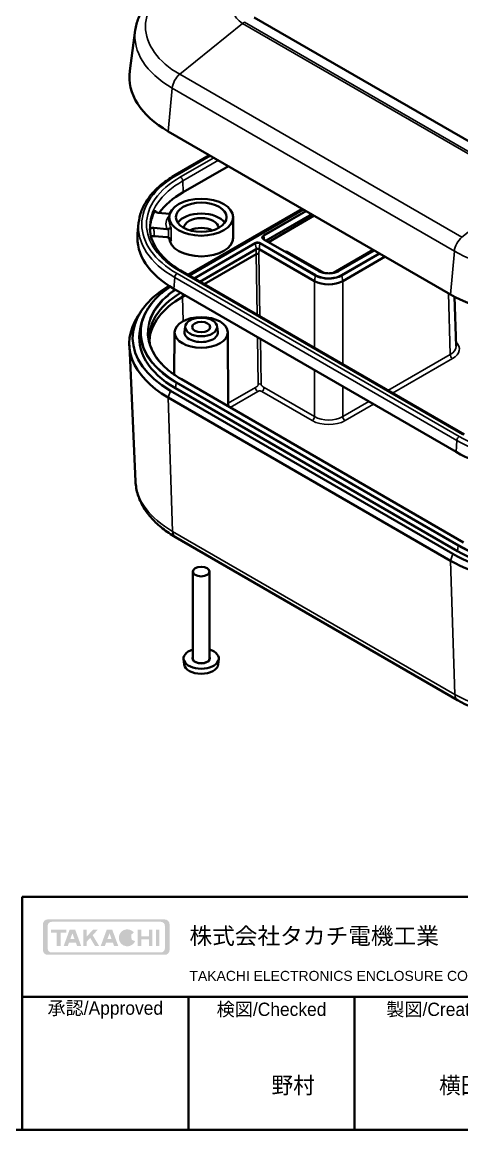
# Model space of a CAD drawing. Header units: millimetres. Extents: x -225 to 2542, y -269 to 293.
# Drawn here: x -14.6 to 51.5, y -269.3 to -102.9 of the extents above; entities that cross this region are included whole.
import ezdxf
from ezdxf.enums import TextEntityAlignment as Align

# ---------------------------------------------------------------- set-up
doc = ezdxf.new("R2018")
doc.units = ezdxf.units.MM
doc.linetypes.add('CHAIN', pattern=[0.3543, 0.2362, -0.0295, 0.0591, -0.0295])
doc.layers.get('Defpoints').update_dxf_attribs({"lineweight": 25})
for name, color, linetype, lineweight in [('Border (ISO)', 7, 'Continuous', 35), ('Dimension (ISO)', 7, 'Continuous', 18), ('Title (ISO)', 7, 'Continuous', 35), ('Visible (ISO)', 7, 'Continuous', 35), ('Visible Narrow (ISO)', 7, 'Continuous', 25)]:
    doc.layers.add(name, color=color, linetype=linetype, lineweight=lineweight)
doc.layers.add('Hatch (ISO)', color=1, linetype='Continuous', lineweight=18, true_color=0xff0000)
doc.styles.add('Note Text (TK)', font='MS PGothic.ttf')
doc.dimstyles.new('Default - Method 1b (TK)', dxfattribs={"dimtxt": 2.5, "dimasz": 2.5, "dimexe": 1, "dimexo": 1.5, "dimgap": 1, "dimtad": 1, "dimtoh": 1, "dimrnd": 1e-08, "dimdsep": 46, "dimtxsty": 'Note Text (TK)', "dimcen": 0.09, "dimdle": 5, "dimclrd": 100, "dimclre": 100, "dimclrt": 7, "dimadec": 1, "dimazin": 1, "dimtfac": 1, "dimtmove": 0, "dimatfit": 3, "dimfxl": 1, "dimtolj": 1, "dimlwd": -1, "dimlwe": -1, "dimarcsym": 0})

# ---------------------------------------------------------------- blocks, each defined once
blk = doc.blocks.new('図面枠 tk図枠')
at = {"layer": 'Border (ISO)'}
blk.add_line((14.5, 8), (405.5, 8), dxfattribs=at)
blk = doc.blocks.new('表題欄 tk表題欄')
at = {"layer": 'Hatch (ISO)'}
h = blk.add_hatch(color=256, dxfattribs=at)
edge = h.paths.add_edge_path(flags=0)
edge.add_arc((95.58, 236.3), 0.596, 270, 360)
edge.add_line((96.17, 236.3), (96.17, 239.71))
edge.add_arc((95.58, 239.71), 0.596, 0, 90)
edge.add_line((95.58, 240.31), (79.14, 240.31))
edge.add_arc((79.14, 239.71), 0.596, 90, 180)
edge.add_line((78.54, 239.71), (78.54, 236.3))
edge.add_arc((79.14, 236.3), 0.596, 180, 270)
edge.add_line((79.14, 235.7), (95.58, 235.7))
edge = h.paths.add_edge_path()
edge.add_line((77.84, 239.96), (77.84, 236.05))
edge.add_arc((78.54, 236.05), 0.702, 180, 270)
edge.add_line((78.54, 235.35), (96.17, 235.35))
edge.add_arc((96.17, 236.05), 0.702, 270, 360)
edge.add_line((96.87, 236.05), (96.87, 239.96))
edge.add_arc((96.17, 239.96), 0.702, 0, 90)
edge.add_line((96.17, 240.66), (78.54, 240.66))
edge.add_arc((78.54, 239.96), 0.702, 90, 180)
for points in [[(79.07, 239.15), (79.07, 238.66), (79.92, 238.66), (79.92, 236.66), (80.51, 236.66), (80.51, 238.66), (81.36, 238.66), (81.36, 239.15)], [(85.68, 236.66), (84.94, 237.89), (84.42, 237.32), (84.42, 236.66), (83.9, 236.66), (83.9, 239.15), (84.42, 239.15), (84.42, 238.1), (85.39, 239.15), (86.11, 239.15), (85.32, 238.3), (86.3, 236.66)], [(92.09, 239.15), (92.09, 236.66), (92.61, 236.66), (92.61, 237.66), (93.77, 237.66), (93.77, 236.66), (94.29, 236.66), (94.29, 239.15), (93.77, 239.15), (93.77, 238.15), (92.61, 238.15), (92.61, 239.15)], [(94.84, 239.15), (94.84, 236.66), (95.36, 236.66), (95.36, 239.15)]]:
    blk.add_hatch(color=256, dxfattribs=at).paths.add_polyline_path(points)
h = blk.add_hatch(color=256, dxfattribs=at)
h.paths.add_polyline_path([(82.59, 237.71), (81.95, 237.71), (82.27, 238.58)], flags=0)
h.paths.add_polyline_path([(82.78, 237.2), (81.76, 237.2), (81.57, 236.66), (80.95, 236.66), (81.86, 239.15), (82.68, 239.15), (83.59, 236.66), (82.98, 236.66)])
h = blk.add_hatch(color=256, dxfattribs=at)
h.paths.add_polyline_path([(87.53, 237.71), (88.16, 237.71), (87.85, 238.58)], flags=0)
h.paths.add_polyline_path([(87.14, 236.66), (87.34, 237.2), (88.35, 237.2), (88.55, 236.66), (89.17, 236.66), (88.25, 239.15), (87.44, 239.15), (86.52, 236.66)])
h = blk.add_hatch(color=256, dxfattribs=at)
edge = h.paths.add_edge_path()
edge.add_arc((90.52, 237.9), 1.27, 38.5505, 336.582)
edge.add_line((91.69, 237.4), (91.17, 237.62))
edge.add_ellipse((90.52, 237.9), major_axis=(0, -0.8), ratio=0.867347, start_angle=124.651, end_angle=429.4109, ccw=False)
edge.add_line((91.09, 238.36), (91.52, 238.7))
at = {"layer": 'Title (ISO)'}
for p, q in [((74.71, 244.05), (255.71, 244.05)), ((74.71, 209.05), (74.71, 244.05)), ((149.71, 244.05), (149.71, 209.05)), ((230.71, 244.05), (230.71, 209.05)), ((255.71, 244.05), (255.71, 209.05)), ((243.21, 239.55), (251.21, 240.55)), ((251.21, 234.55), (251.21, 240.55)), ((243.21, 239.55), (243.21, 235.55)), ((243.21, 235.55), (251.21, 234.55)), ((230.71, 231.05), (255.71, 231.05)), ((74.71, 229.05), (230.71, 229.05)), ((99.71, 229.05), (99.71, 209.05)), ((124.71, 229.05), (124.71, 209.05)), ((230.71, 220.05), (255.71, 220.05)), ((149.71, 216.05), (230.71, 216.05)), ((255.71, 209.05), (74.71, 209.05))]:
    blk.add_line(p, q, dxfattribs=at)
at = {"layer": 'Title (ISO)', "color": 4, "linetype": 'CHAIN', "lineweight": 18, "ltscale": 8.88956, "true_color": 0x00ffff}
blk.add_line((238.21, 241.55), (238.21, 233.55), dxfattribs=at)
at = {"layer": 'Title (ISO)', "color": 4, "linetype": 'CHAIN', "lineweight": 18, "ltscale": 20.001633, "true_color": 0x00ffff}
blk.add_line((252.21, 237.55), (234.21, 237.55), dxfattribs=at)
at = {"layer": 'Title (ISO)'}
for radius in [3, 2]:
    blk.add_circle((238.21, 237.55), radius, dxfattribs=at)
at = {"layer": 'Title (ISO)', "color": 1, "true_color": 0xff0000, "char_height": 2, "line_spacing_factor": 1.5, "style": 'Note Text (TK)'}
for s, insert, attachment_point in [('\\fＭＳ Ｐゴシック|b0|i0;\\H2.0000;品名/Title', (151.71, 242.05), 4), ('\\fＭＳ Ｐゴシック|b0|i0;\\H2.0000;尺度/Scale', (232.71, 229.05), 4), ('\\fＭＳ Ｐゴシック|b0|i0;\\H2.0000;承認/Approved', (87.21, 227.05), 5), ('\\fＭＳ Ｐゴシック|b0|i0;\\H2.0000;検図/Checked', (112.21, 227.05), 5), ('\\fＭＳ Ｐゴシック|b0|i0;\\H2.0000;製図/Created', (137.21, 227.05), 5), ('\\fＭＳ Ｐゴシック|b0|i0;\\H2.0000;型番/Product number', (151.71, 227.05), 4), ('\\fＭＳ Ｐゴシック|b0|i0;\\H2.0000;作成日/Date', (151.71, 212.55), 4)]:
    blk.add_mtext(s, dxfattribs=dict(at, insert=insert, attachment_point=attachment_point))
at = {"layer": 'Title (ISO)', "color": 7, "line_spacing_factor": 1.5, "style": 'Note Text (TK)'}
for s, insert, char_height, attachment_point in [('株式会社タカチ電機工業', (99.87, 238.05), 2.5, 4), ('\\fArial|b0|i0;\\H1.4986;TAKACHI ELECTRONICS ENCLOSURE CO., LTD.', (99.87, 232.05), 1.4986, 4), ('\\fＭＳ Ｐゴシック|b0|i0;\\H2.0000;/', (243.21, 214.55), 2, 5)]:
    blk.add_mtext(s, dxfattribs=dict(at, insert=insert, char_height=char_height, attachment_point=attachment_point))
at = {"layer": 'Title (ISO)', "color": 7, "lineweight": 30, "flags": 104}
for tag, height, p in [('<品名>', 2.5, (157.58, 236.95)), ('<Title>', 2, (157.45, 231.55)), ('<型番>', 3, (157.67, 221.49))]:
    blk.add_attdef(tag, text='', height=height, dxfattribs=at).set_placement(p, align=Align.MIDDLE_LEFT)
for tag, p in [('<尺度>', (243.36, 223.55)), ('<承認>', (87.21, 217.05)), ('<検図>', (112.22, 217)), ('<製図>', (137.41, 217)), ('<ページ_No.>', (238.86, 214.55)), ('<総ページ数>', (247.7, 214.55)), ('作成日', (184.73, 212.53))]:
    blk.add_attdef(tag, text='', height=2.5, dxfattribs=at).set_placement(p, align=Align.MIDDLE_CENTER)
blk = doc.blocks.new('*D22')
at = {"layer": 'Defpoints', "color": 0, "transparency": 16777216}
for p in [(-62.93, -40.81), (-15.56, -68.16), (-132.05, -81.69)]:
    blk.add_point(p, dxfattribs=at)
at = {"layer": 'Dimension (ISO)', "color": 100, "transparency": 16777216}
for p, q in [((-61.44, -41.67), (-14.57, -68.73)), ((-82.53, -107.76), (-17.72, -69.43)), ((-130.56, -82.55), (-83.69, -109.61))]:
    blk.add_line(p, q, dxfattribs=at)
for points in [[(-17.93, -69.07), (-17.5, -69.79), (-15.56, -68.16)], [(-82.74, -107.4), (-82.32, -108.12), (-84.68, -109.04)]]:
    blk.add_solid(points, dxfattribs=at)
at = {"layer": 'Dimension (ISO)', "color": 7, "transparency": 16777216, "insert": (-53.96, -88.04), "char_height": 3.5, "attachment_point": 4, "rotation": 30.6021, "style": 'Note Text (TK)'}
blk.add_mtext('\\A1;{\\Q-29.398;\\W0.821;\\H0.816x; 100}', dxfattribs=at)

msp = doc.modelspace()

# ---------------------------------------------------------------- linework, layer by layer
at = {"layer": 'Visible (ISO)'}
for p, q in [((62.49956, -126.5295), (20.28528, -102.15708)), ((2.42045, -104.08725), (1.58454, -110.21091)), ((7.38058, -119.28309), (49.80699, -143.77799)), ((8.45494, -125.82007), (13.57895, -122.86172)), ((9.63345, -128.42215), (16.42167, -124.50297)), ((10.34169, -140.84365), (27.53313, -130.91817)), ((10.49642, -140.93298), (27.68785, -131.0075)), ((2.92604, -133.02297), (2.7658, -134.68283)), ((5.81508, -131.4982), (7.6174, -131.65828)), ((7.53033, -132.83694), (7.53033, -132.18374)), ((17.13033, -135.28643), (17.13033, -132.18374)), ((28.94734, -131.73467), (22.0751, -135.70236)), ((22.42865, -135.90648), (29.30089, -131.93879)), ((7.17513, -133.95557), (5.20686, -133.78074)), ((7.17513, -135.18032), (5.28548, -135.01247)), ((29.9447, -140.24587), (21.74226, -135.51019)), ((12.10946, -141.86427), (20.60345, -136.96026)), ((20.59179, -137.73815), (12.77729, -142.24985)), ((20.59193, -137.73807), (20.59179, -137.73815)), ((21.02774, -136.96024), (29.37193, -141.77776)), ((24.98756, -137.36848), (24.97424, -137.37617)), ((30.77132, -140.54446), (25.27036, -137.36848)), ((38.21044, -137.08272), (32.21453, -140.54446)), ((38.36517, -137.17205), (33.04115, -140.24587)), ((33.61392, -141.77776), (39.97821, -138.10334)), ((51.8817, -164.82679), (9.45529, -140.33189)), ((8.23899, -142.95579), (50.6654, -167.45069)), ((9.89677, -143.91292), (9.5019, -144.14089)), ((50.42945, -144.1222), (50.65418, -151.55539)), ((3.28214, -146.32954), (2.81443, -147.04398)), ((3.32757, -148.24086), (3.16708, -148.97824)), ((8.33036, -149.48492), (8.28953, -155.85132)), ((9.92244, -148.5908), (9.83512, -149.40417)), ((14.73822, -148.5908), (14.82554, -149.40417)), ((16.3303, -149.48492), (16.40156, -160.59587)), ((2.45793, -171.88768), (1.52958, -151.42887)), ((50.86765, -182.35745), (8.44124, -157.86256)), ((51.7943, -181.02987), (9.36789, -156.53498)), ((7.38058, -159.29143), (49.80699, -183.78632)), ((50.16054, -182.7657), (7.73414, -158.27081)), ((8.4505, -180.24083), (50.8769, -204.73573)), ((11.08033, -198.40161), (11.08033, -185.41932)), ((13.58033, -198.40161), (13.58033, -185.41932)), ((9.77273, -199.39128), (9.68541, -198.57791)), ((14.88793, -199.39128), (14.97526, -198.57791))]:
    msp.add_line(p, q, dxfattribs=at)
for centre, major_axis, ratio, start_param, end_param in [((21.52272, -111.11813), (-20, 0), 0.577350269, 6.204536831, 7.068583471), ((21.52272, -135.28643), (16.81397, 0), 0.577350269, 2.35619449, 2.742820142), ((21.52272, -134.06168), (-16.89258, 0), 0.577350269, 5.977436939, 6.283635018), ((12.33033, -133.81673), (3.8, 0), 0.577350269, 0.377345393, 2.76424726), ((12.33033, -133.81673), (2.6, 0), 0.577350269, 0.01633915, 3.125253504), ((21.52272, -135.28643), (-18.78603, 0), 0.577350269, 6.227506032, 7.068583471), ((12.33033, -135.28643), (-2.6, 0), 0.577350269, 3.998444562, 5.426333399), ((12.33033, -135.28643), (-4.8, 0), 0.577350269, 0.012448524, 3.141592654), ((20.80399, -137.85605), (0.30003, 0.00023), 0.556404552, 0.785212229, 2.355362614), ((20.81558, -137.08274), (-0.30002, -0.00004), 0.577350256, 3.926838501, 5.497634827), ((25.12896, -137.45017), (0.2, 0), 0.577526149, 0.785550457, 2.356042197), ((21.52272, -150.30996), (-19.5, 0), 0.577350269, 5.515941344, 7.068583471), ((31.49292, -140.55246), (-3, 0), 0.577526149, 0.785550457, 2.356042197), ((21.52272, -150.30996), (-17, 0), 0.577350269, 5.520496842, 6.370310865), ((21.52272, -151.08112), (-17, 0), 0.577350269, 5.497787144, 6.243890694), ((63.94913, -135.61303), (20, 0), 0.577350269, 3.926990817, 5.497787144), ((21.52272, -151.12646), (-20, 0), 0.577350269, 5.921818183, 7.068583471), ((21.52272, -150.30996), (-18.5, 0), 0.577350269, 6.15817798, 7.068583471), ((12.33033, -149.49347), (2.5, 0), 0.577350269, 3.079689298, 6.345088663), ((63.94913, -159.78132), (18.78603, 0), 0.577350269, 3.926990817, 5.497787144), ((63.94913, -174.80486), (-19.5, 0), 0.577350269, 0.785398163, 2.35619449), ((63.94913, -174.80486), (-18.5, 0), 0.577350269, 0.785398163, 2.35619449), ((63.94913, -175.62136), (-20, 0), 0.577350269, 0.785398163, 2.35619449), ((12.33033, -198.48326), (-2.65, 0), 0.577350269, 5.203604591, 10.504358677), ((12.33033, -199.29976), (2.56251, 0), 0.577350269, 3.203496009, 6.221281952)]:
    msp.add_ellipse(centre, major_axis=major_axis, ratio=ratio, start_param=start_param, end_param=end_param, dxfattribs=at)
for centre, major_axis in [((12.33033, -132.18374), (-4.8, 0)), ((12.33033, -132.18374), (-3.81047, 0)), ((12.33033, -149.49347), (-4, 0)), ((12.33033, -148.67697), (-2.41251, 0)), ((12.33033, -148.67697), (-1.35, 0)), ((12.33033, -185.41932), (1.25, 0))]:
    msp.add_ellipse(centre, major_axis=major_axis, ratio=0.577350269, dxfattribs=at)
for points, knots in [([(8.37906, -96.39357), (7.73621, -96.76471), (7.13129, -97.16639), (6.00922, -98.02918), (5.49201, -98.49032), (4.55857, -99.47052), (4.14229, -99.98971), (3.42711, -101.08222), (3.12832, -101.65575), (2.66751, -102.84551), (2.50583, -103.46177), (2.42045, -104.08725)], [1.5707963268, 1.5707963268, 1.5707963268, 1.5707963268, 1.7121462642, 1.7121462642, 1.8534962017, 1.8534962017, 1.9948461391, 1.9948461391, 2.1361960766, 2.1361960766, 2.277546014, 2.277546014, 2.277546014, 2.277546014]), ([(2.92604, -133.02297), (2.97914, -132.47295), (3.10189, -131.9263), (3.48112, -130.85513), (3.73749, -130.33061), (4.37457, -129.3153), (4.75525, -128.82445), (5.63039, -127.88514), (6.12486, -127.43664), (7.21623, -126.58938), (7.81313, -126.19062), (8.45494, -125.82007)], [3.9826700924, 3.9826700924, 3.9826700924, 3.9826700924, 4.12861387, 4.12861387, 4.2745576476, 4.2745576476, 4.4205014252, 4.4205014252, 4.5664452028, 4.5664452028, 4.7123889804, 4.7123889804, 4.7123889804, 4.7123889804]), ([(5.41358, -131.12598), (5.39401, -131.16178), (5.38674, -131.19944), (5.39761, -131.27427), (5.41566, -131.31072), (5.47495, -131.37763), (5.51566, -131.40743), (5.60042, -131.44938), (5.63978, -131.46393), (5.72433, -131.48635), (5.7691, -131.49411), (5.81508, -131.4982)], [0, 0, 0, 0, 0.01950695738, 0.01950695738, 0.03901979328, 0.03901979328, 0.05855724781, 0.05855724781, 0.0725105659, 0.0725105659, 0.08646650092, 0.08646650092, 0.08646650092, 0.08646650092]), ([(9.45529, -140.33189), (8.8595, -139.98791), (8.31051, -139.61933), (7.31841, -138.84313), (6.87534, -138.43552), (6.10401, -137.59264), (5.77577, -137.15744), (5.23881, -136.27089), (5.03004, -135.81963), (4.73251, -134.91043), (4.64363, -134.45248), (4.61419, -133.99408)], [3.1415926536, 3.1415926536, 3.1415926536, 3.1415926536, 3.2912590096, 3.2912590096, 3.4409253657, 3.4409253657, 3.5905917217, 3.5905917217, 3.7402580777, 3.7402580777, 3.8899244338, 3.8899244338, 3.8899244338, 3.8899244338]), ([(5.20686, -133.78074), (5.14233, -133.77501), (5.07648, -133.77661), (4.9496, -133.79429), (4.88978, -133.81019), (4.78416, -133.85432), (4.73935, -133.88211), (4.68066, -133.93679), (4.66186, -133.96135), (4.63653, -134.01275), (4.63012, -134.03935), (4.63014, -134.06607)], [0, 0, 0, 0, 0.01958543438, 0.01958543438, 0.03915654357, 0.03915654357, 0.05869913883, 0.05869913883, 0.07258563237, 0.07258563237, 0.08647098717, 0.08647098717, 0.08647098717, 0.08647098717]), ([(7.17513, -133.95557), (7.24287, -133.96159), (7.32276, -133.95625), (7.39286, -133.93968), (7.40002, -133.93785), (7.40723, -133.93585)], [0.07678271451, 0.07678271451, 0.07678271451, 0.07678271451, 0.0973435931, 0.0973435931, 0.09965056397, 0.09965056397, 0.09965056397, 0.09965056397]), ([(7.80282, -133.75738), (7.80249, -133.75769), (7.80215, -133.758), (7.78102, -133.77768), (7.74926, -133.79944), (7.66739, -133.84321), (7.61764, -133.86562), (7.51332, -133.90411), (7.46279, -133.9205), (7.40723, -133.93585)], [-0.07020864132, -0.07020864132, -0.07020864132, -0.07020864132, -0.06977776761, -0.06977776761, -0.0432108703, -0.0432108703, -0.0184375372, -0.0184375372, 0, 0, 0, 0]), ([(4.80835, -135.12491), (4.82181, -135.11452), (4.83649, -135.10465), (4.89801, -135.06857), (4.95232, -135.04718), (5.05503, -135.02183), (5.1002, -135.01476), (5.19263, -135.00802), (5.23943, -135.00838), (5.28548, -135.01247)], [0.03225110038, 0.03225110038, 0.03225110038, 0.03225110038, 0.03901976315, 0.03901976315, 0.05855716508, 0.05855716508, 0.07252917878, 0.07252917878, 0.08650382156, 0.08650382156, 0.08650382156, 0.08650382156]), ([(7.40723, -135.24126), (7.40002, -135.23799), (7.39286, -135.23489), (7.32276, -135.20586), (7.24287, -135.18633), (7.17513, -135.18032)], [0.20858760482, 0.20858760482, 0.20858760482, 0.20858760482, 0.21089457568, 0.21089457568, 0.23145545428, 0.23145545428, 0.23145545428, 0.23145545428]), ([(7.80282, -135.79862), (7.80249, -135.79722), (7.80215, -135.79582), (7.78102, -135.70817), (7.74926, -135.62304), (7.66739, -135.47163), (7.61764, -135.40262), (7.51332, -135.30287), (7.46279, -135.26649), (7.40723, -135.24126)], [-0.00043440757, -0.00043440757, -0.00043440757, -0.00043440757, 0, 0, 0.02678478845, 0.02678478845, 0.05176130258, 0.05176130258, 0.07035005714, 0.07035005714, 0.07035005714, 0.07035005714]), ([(21.74226, -135.51019), (21.72189, -135.49843), (21.7032, -135.48608), (21.66952, -135.46068), (21.65452, -135.44762), (21.62838, -135.42133), (21.61723, -135.40811), (21.59869, -135.382), (21.59129, -135.36913), (21.57987, -135.34404), (21.57583, -135.33183), (21.57323, -135.31989)], [3.1415926536, 3.1415926536, 3.1415926536, 3.1415926536, 3.2736708208, 3.2736708208, 3.4057489879, 3.4057489879, 3.5378271551, 3.5378271551, 3.6699053223, 3.6699053223, 3.8019834894, 3.8019834894, 3.8019834894, 3.8019834894]), ([(33.04115, -140.24587), (32.88266, -140.33738), (32.69739, -140.41545), (32.29136, -140.53549), (32.07057, -140.57732), (31.61611, -140.61965), (31.38248, -140.62004), (30.92695, -140.57916), (30.70513, -140.53789), (30.29671, -140.4186), (30.1101, -140.34067), (29.94849, -140.24805), (29.94659, -140.24696), (29.9447, -140.24587)], [1.570796327, 1.570796327, 1.570796327, 1.570796327, 1.882946789, 1.882946789, 2.196234599, 2.196234599, 2.510393865, 2.510393865, 2.82455313, 2.82455313, 3.13786332, 3.13786332, 3.141592654, 3.141592654, 3.141592654, 3.141592654]), ([(3.32757, -148.24086), (3.42927, -147.77362), (3.58442, -147.31064), (3.99837, -146.40157), (4.25717, -145.95548), (4.87338, -145.08791), (5.2308, -144.66642), (6.03773, -143.85507), (6.48725, -143.46522), (7.19878, -142.92854), (7.42713, -142.76646), (7.6635, -142.60847)], [4.0519981445, 4.0519981445, 4.0519981445, 4.0519981445, 4.1840763117, 4.1840763117, 4.3161544789, 4.3161544789, 4.448232646, 4.448232646, 4.5803108132, 4.5803108132, 4.6394005035, 4.6394005035, 4.6394005035, 4.6394005035]), ([(9.36789, -156.53498), (8.83386, -156.22666), (8.33548, -155.89813), (7.41871, -155.20665), (7.00032, -154.8437), (6.25072, -154.08999), (5.9195, -153.69925), (5.34973, -152.89706), (5.11116, -152.48562), (4.73033, -151.64929), (4.58805, -151.22441), (4.49488, -150.79633)], [3.1415926536, 3.1415926536, 3.1415926536, 3.1415926536, 3.2736708208, 3.2736708208, 3.4057489879, 3.4057489879, 3.5378271551, 3.5378271551, 3.6699053223, 3.6699053223, 3.8019834894, 3.8019834894, 3.8019834894, 3.8019834894]), ([(2.45793, -171.88768), (2.4885, -172.56132), (2.60834, -173.23105), (3.01257, -174.5281), (3.29644, -175.15529), (4.0041, -176.34858), (4.42766, -176.91497), (5.39303, -177.98108), (5.93487, -178.481), (7.12009, -179.41254), (7.76355, -179.84422), (8.4505, -180.24083)], [2.3823866249, 2.3823866249, 2.3823866249, 2.3823866249, 2.5342278306, 2.5342278306, 2.6860690364, 2.6860690364, 2.8379102421, 2.8379102421, 2.9897514478, 2.9897514478, 3.1415926536, 3.1415926536, 3.1415926536, 3.1415926536]), ([(50.8769, -204.73573), (52.29818, -205.5563), (53.90638, -206.22689), (57.36132, -207.24324), (59.20799, -207.58837), (62.98449, -207.93371), (64.91376, -207.93371), (68.69026, -207.58837), (70.53694, -207.24324), (73.99187, -206.22689), (75.60007, -205.5563), (77.02135, -204.73573)], [3.141592654, 3.141592654, 3.141592654, 3.141592654, 3.455751919, 3.455751919, 3.769911184, 3.769911184, 4.08407045, 4.08407045, 4.398229715, 4.398229715, 4.71238898, 4.71238898, 4.71238898, 4.71238898])]:
    msp.add_open_spline(points, degree=3, knots=knots, dxfattribs=at)
at = {"layer": 'Visible Narrow (ISO)'}
for p, q in [((18.55698, -103.06415), (9.10171, -110.70676)), ((18.55698, -103.06415), (60.98338, -127.55905)), ((61.26073, -127.36721), (18.83433, -102.87231)), ((51.52811, -135.20165), (9.10171, -110.70676)), ((7.97349, -112.77908), (7.38058, -119.28309)), ((7.97349, -112.77908), (50.3999, -137.27398)), ((8.70494, -125.84484), (13.72539, -122.94627)), ((14.22575, -123.23515), (9.20529, -126.13372)), ((9.55836, -126.72444), (14.91387, -123.63244)), ((9.63345, -128.42215), (9.55836, -126.72444)), ((60.98338, -127.55905), (51.52811, -135.20165)), ((10.52571, -140.94989), (27.71714, -131.02441)), ((28.05622, -131.22018), (21.69226, -134.89441)), ((21.76189, -135.00209), (28.18429, -131.29412)), ((7.40723, -133.93585), (7.40723, -135.24126)), ((7.80282, -135.79862), (7.80282, -133.75738)), ((20.41943, -136.03753), (11.21833, -141.34978)), ((11.3464, -141.42372), (20.48907, -136.1452)), ((21.02774, -136.96024), (21.14212, -136.14518)), ((21.14212, -136.14518), (29.48631, -140.9627)), ((29.55594, -140.85502), (21.21176, -136.03751)), ((21.69226, -135.51514), (29.8947, -140.25082)), ((21.84121, -135.56732), (21.76189, -135.00209)), ((20.60345, -136.96026), (20.59179, -137.73815)), ((20.59193, -137.73807), (20.74233, -146.84846)), ((21.01609, -137.73786), (21.02774, -136.96024)), ((21.17058, -147.09571), (21.01609, -137.73786)), ((33.09115, -140.25082), (38.39445, -137.18896)), ((39.08708, -137.58885), (33.42991, -140.85502)), ((33.49954, -140.9627), (39.21515, -137.66279)), ((50.3999, -137.27398), (49.80699, -143.77799)), ((8.23899, -142.95579), (8.35247, -141.22525)), ((8.35247, -141.22525), (50.77888, -165.72015)), ((51.13134, -165.14043), (8.70494, -140.64554)), ((9.20529, -140.35665), (51.6317, -164.85155)), ((33.61392, -141.77776), (33.49954, -140.9627)), ((29.37193, -141.77776), (29.37193, -151.83076)), ((33.61392, -154.27988), (33.61392, -141.77776)), ((9.5019, -144.14089), (9.5019, -143.68494)), ((9.5019, -144.14089), (9.61703, -147.79661)), ((49.49754, -143.59933), (49.77592, -152.80722)), ((20.79777, -150.20661), (20.91457, -157.28184)), ((21.33866, -157.27698), (21.22602, -150.45386)), ((49.77592, -152.80722), (40.41956, -158.20912)), ((41.12044, -158.61377), (50.12942, -153.41243)), ((29.37193, -155.1569), (29.37193, -162.13835)), ((8.44124, -157.86256), (8.55562, -157.0475)), ((8.55562, -157.0475), (50.98203, -181.54239)), ((51.05167, -181.43472), (8.62526, -156.93982)), ((9.31789, -156.53993), (51.7443, -181.03483)), ((20.47588, -157.76608), (16.39851, -160.12016)), ((29.37193, -162.13835), (21.79165, -157.76188)), ((33.61392, -162.13835), (33.61392, -157.60602)), ((7.38058, -159.29143), (7.73414, -158.27081)), ((8.03725, -179.38515), (7.38058, -159.29143)), ((16.68183, -160.75769), (20.82919, -158.36321)), ((21.43815, -158.36709), (29.01843, -162.74357)), ((37.53904, -159.87218), (33.61392, -162.13835)), ((33.96742, -162.74357), (38.23992, -160.27684)), ((50.6654, -167.45069), (50.77888, -165.72015)), ((50.46366, -203.88005), (8.03725, -179.38515)), ((49.80699, -183.78632), (50.16054, -182.7657)), ((50.86765, -182.35745), (50.98203, -181.54239)), ((49.80699, -183.78632), (50.46366, -203.88005))]:
    msp.add_line(p, q, dxfattribs=at)
for centre, major_axis, ratio, start_param, end_param in [((21.52272, -103.53548), (-17.56596, 0), 0.577350269, 5.497787144, 7.068583471), ((21.52272, -101.35188), (-4.19419, 0), 0.577350269, 5.497787144, 7.068583471), ((18.83433, -104.50531), (-1, -1.73205), 0.577350269, 3.926990817, 4.124386377), ((21.52272, -104.95643), (-19.1615, 0), 0.577350269, 6.204536831, 7.068583471), ((9.37906, -112.14791), (1, 1.73205), 0.577350269, 0.982793723, 2.245537269), ((21.52272, -133.24519), (-18.12708, 0), 0.577350269, 5.497787144, 7.068583471), ((21.52272, -133.24519), (-17.41947, 0), 0.577350269, 5.497787144, 7.068583471), ((8.70494, -126.25308), (-0.25, 0.43301), 0.577350269, 5.497787144, 6.283185307), ((9.20529, -126.54196), (0.25, -0.43301), 0.577350269, 0.837758041, 2.35619449), ((21.52272, -133.63207), (-16.92016, 0), 0.577350269, 5.497787144, 6.32025169), ((21.52272, -133.6214), (-18.62554, 0), 0.577350269, 6.227506032, 7.068583471), ((12.33033, -133.24519), (-5.3, 0), 0.577350269, 5.835836294, 6.517478217), ((12.33033, -132.83694), (-4.8, 0), 0.577350269, 0, 0.338566282), ((12.33033, -134.87818), (-4.8, 0), 0.577350269, 0.194833433, 0.338566282), ((20.41943, -136.11918), (0.05, -0.0866), 0.577350269, 0.959931089, 2.35619449), ((21.21176, -136.11916), (-0.05, -0.0866), 0.577350269, 3.926990817, 5.323254219), ((22.22983, -135.20478), (-0.76024, 0), 0.577350269, 5.497787144, 7.068583471), ((22.22983, -135.27225), (-0.66176, 0), 0.577350269, 5.497787144, 6.408192635), ((21.69226, -134.97606), (-0.05, 0.0866), 0.577350269, 4.101523742, 5.497787144), ((21.69226, -135.59679), (0.05, 0.0866), 0.577350269, 0, 0.785398163), ((51.80546, -136.64281), (1, 1.73205), 0.577350269, 0.982793723, 2.245537269), ((63.94913, -129.45133), (19.1615, 0), 0.577350269, 3.926990817, 5.497787144), ((8.70494, -141.05378), (-0.25, -0.43301), 0.577350269, 3.926990817, 5.419247327), ((9.20529, -140.7649), (0.25, 0.43301), 0.577350269, 0, 0.785398163), ((29.55594, -140.93667), (-0.05, -0.0866), 0.577350269, 3.926990817, 5.323254219), ((29.8947, -140.33247), (0.05, 0.0866), 0.577350269, 0, 0.785398163), ((31.49292, -139.32809), (2.26024, 0), 0.577350269, 3.926990817, 5.497787144), ((33.09115, -140.33247), (-0.05, 0.0866), 0.577350269, 5.497787144, 6.283185307), ((33.42991, -140.93667), (0.05, -0.0866), 0.577350269, 0.959931089, 2.35619449), ((21.52272, -149.49347), (-18.23976, 0), 0.577350269, 5.572940312, 7.068583471), ((21.52272, -149.49347), (-17.26024, 0), 0.577350269, 5.578175707, 7.068583471), ((21.52272, -149.56094), (-17.16176, 0), 0.577350269, 5.573808081, 6.408192635), ((21.52272, -149.56094), (-18.33824, 0), 0.577350269, 6.15817798, 7.068583471), ((47.65341, -151.98378), (3.50107, 0), 0.577174443, 5.497939437, 6.834850028), ((47.65341, -151.57553), (3.00121, -0.01511), 0.577106116, 5.500844107, 6.303537955), ((50.12942, -153.00419), (0.25, -0.43301), 0.577350269, 3.94444411, 5.497787144), ((8.62526, -157.02147), (0.05, 0.0866), 0.577350269, 0.785398163, 2.181661565), ((9.31789, -156.62158), (0.05, 0.0866), 0.577350269, 0, 0.785398163), ((20.82919, -157.95496), (0.25, -0.43301), 0.577350269, 3.964010933, 5.497787144), ((21.12656, -157.39516), (-0.29996, -0.00495), 0.545432244, 3.91804329, 5.488193675), ((21.43815, -157.95885), (-0.25, -0.43301), 0.577350269, 0.785398163, 2.338741198), ((29.01843, -162.33532), (-0.25, -0.43301), 0.577350269, 0.785398163, 2.338741198), ((31.49292, -161.31405), (3.5, 0), 0.577526149, 3.92714311, 5.497634851), ((31.49292, -160.9058), (-3, 0), 0.580942973, 0.785550457, 2.356042197), ((33.96742, -162.33532), (0.25, -0.43301), 0.577350269, 3.94444411, 5.497787144), ((51.13134, -165.54868), (-0.25, -0.43301), 0.577350269, 3.926990817, 5.419247327), ((63.94913, -158.1163), (18.62554, 0), 0.577350269, 3.926990817, 5.497787144), ((63.94913, -157.74008), (-18.12708, 0), 0.577350269, 0.785398163, 2.35619449), ((21.52272, -171.59931), (-19.07133, 0), 0.577350269, 0.026192135, 0.785398163), ((9.4505, -178.50878), (-1, -1.73205), 0.577350269, 5.53480726, 6.283185307), ((51.05167, -181.51637), (0.05, 0.0866), 0.577350269, 0.785398163, 2.181661565), ((63.94913, -174.05584), (18.33824, 0), 0.577350269, 3.926990817, 5.497787144), ((63.94913, -173.98836), (-18.23976, 0), 0.577350269, 0.785398163, 2.35619449), ((12.33033, -198.48326), (-1.35, 0), 0.577350269, 5.895868706, 9.812094562), ((12.33033, -198.40161), (1.25, 0), 0.577350269, 3.141592654, 6.283185307), ((63.94913, -196.09421), (-19.07133, 0), 0.577350269, 0.785398163, 2.35619449), ((51.8769, -203.00367), (-1, -1.73205), 0.577350269, 5.53480726, 6.283185307)]:
    msp.add_ellipse(centre, major_axis=major_axis, ratio=ratio, start_param=start_param, end_param=end_param, dxfattribs=at)
for points, knots in [([(5.42596, -131.31958), (5.42402, -131.28925), (5.42208, -131.25893), (5.41796, -131.1944), (5.41577, -131.16019), (5.41358, -131.12598)], [-0.12375379705, -0.12375379705, -0.12375379705, -0.12375379705, -0.11265807457, -0.11265807457, -0.10014048928, -0.10014048928, -0.10014048928, -0.10014048928]), ([(4.63014, -134.06607), (4.63038, -134.0698), (4.63062, -134.07353), (4.6361, -134.15949), (4.64135, -134.24171), (4.64691, -134.32882), (4.64722, -134.33371), (4.64753, -134.3386)], [-0.20061803034, -0.20061803034, -0.20061803034, -0.20061803034, -0.19925251925, -0.19925251925, -0.16917666729, -0.16917666729, -0.16738828963, -0.16738828963, -0.16738828963, -0.16738828963]), ([(5.28548, -135.01247), (5.28463, -134.99922), (5.28379, -134.98598), (5.27245, -134.80832), (5.26195, -134.6439), (5.2449, -134.37673), (5.23834, -134.27397), (5.2285, -134.11983), (5.22522, -134.06845), (5.21691, -133.9383), (5.21188, -133.85952), (5.20686, -133.78074)], [0.047786781, 0.047786781, 0.047786781, 0.047786781, 0.0526327409, 0.0526327409, 0.1127844449, 0.1127844449, 0.1503792598, 0.1503792598, 0.1691766673, 0.1691766673, 0.1979975559, 0.1979975559, 0.1979975559, 0.1979975559]), ([(21.21176, -136.03751), (21.18596, -136.02261), (21.15738, -136.00905), (21.07774, -135.97834), (21.0241, -135.96409), (20.87682, -135.94015), (20.78014, -135.93887), (20.58653, -135.96494), (20.49269, -135.99523), (20.41943, -136.03753)], [0, 0, 0, 0, 0.01094432702, 0.01094432702, 0.02845525026, 0.02845525026, 0.05647272745, 0.05647272745, 0.08755461619, 0.08755461619, 0.08755461619, 0.08755461619]), ([(20.48907, -136.1452), (20.54945, -136.11034), (20.6268, -136.08538), (20.78638, -136.06389), (20.86606, -136.06494), (20.98745, -136.08467), (21.03166, -136.09642), (21.0973, -136.12173), (21.12086, -136.13291), (21.14212, -136.14518)], [-0.08755461619, -0.08755461619, -0.08755461619, -0.08755461619, -0.05647272745, -0.05647272745, -0.02845525026, -0.02845525026, -0.01094432702, -0.01094432702, 0, 0, 0, 0]), ([(29.48631, -140.9627), (29.52371, -140.98429), (29.56221, -141.00531), (29.98708, -141.22458), (30.46652, -141.361), (31.40475, -141.46082), (31.84568, -141.44899), (32.54904, -141.33462), (32.82073, -141.2624), (33.22409, -141.10686), (33.36888, -141.03814), (33.49954, -140.9627)], [-0.4280911884, -0.4280911884, -0.4280911884, -0.4280911884, -0.4127732176, -0.4127732176, -0.2633968078, -0.2633968078, -0.1391296362, -0.1391296362, -0.0535113985, -0.0535113985, 0, 0, 0, 0]), ([(33.42991, -140.85502), (33.30378, -140.92784), (33.16401, -140.99418), (32.77464, -141.14432), (32.51238, -141.21404), (31.83344, -141.32444), (31.40781, -141.33586), (30.50214, -141.2395), (30.03934, -141.10782), (29.62921, -140.89616), (29.59205, -140.87587), (29.55594, -140.85502)], [0, 0, 0, 0, 0.0535113985, 0.0535113985, 0.1391296362, 0.1391296362, 0.2633968078, 0.2633968078, 0.4127732176, 0.4127732176, 0.4280911884, 0.4280911884, 0.4280911884, 0.4280911884])]:
    msp.add_open_spline(points, degree=3, knots=knots, dxfattribs=at)
for points, degree in [([(20.60345, -136.96026), (20.56532, -136.68858), (20.5272, -136.41689), (20.48907, -136.1452)], 3), ([(29.37193, -141.77776), (29.41005, -141.50607), (29.44818, -141.23439), (29.48631, -140.9627)], 3), ([(20.91457, -157.28184), (20.91835, -157.51063), (20.47588, -157.76608)], 2), ([(21.79165, -157.76188), (21.34238, -157.50249), (21.33866, -157.27698)], 2), ([(20.82919, -158.36321), (21.13031, -158.18936), (21.43815, -158.36709)], 2)]:
    msp.add_open_spline(points, degree=degree, dxfattribs=at)

# ---------------------------------------------------------------- block references
msp.add_blockref('図面枠 tk図枠', (-239.09642, -277.30232))
ref = msp.add_blockref('表題欄 tk表題欄', (-89.30525, -478.35506))
lines = msp.add_mtext('IP67防水ボックス', dxfattribs={"layer": 'Title (ISO)', "color": 7, "insert": (68.27573, -241.40175), "char_height": 2.5, "attachment_point": 1, "line_spacing_factor": 1.5})
ref.add_attrib('<品名>', '', (68.27573, -241.40175), dxfattribs={"flags": 104}).embed_mtext(lines)
lines = msp.add_mtext('WP10-10-4□', dxfattribs={"layer": 'Title (ISO)', "color": 7, "insert": (68.36948, -256.86198), "char_height": 2.5, "attachment_point": 1, "line_spacing_factor": 1.5})
ref.add_attrib('<型番>', '', (68.36948, -256.86198), dxfattribs={"flags": 104}).embed_mtext(lines)
lines = msp.add_mtext('1:1', dxfattribs={"layer": 'Title (ISO)', "color": 7, "insert": (154.05272, -254.80232), "char_height": 2.5, "attachment_point": 1, "line_spacing_factor": 1.5})
ref.add_attrib('<尺度>', '', (154.05272, -254.80232), dxfattribs={"flags": 104}).embed_mtext(lines)
lines = msp.add_mtext('2017/04/03', dxfattribs={"layer": 'Title (ISO)', "color": 7, "insert": (95.42488, -265.82363), "char_height": 2.5, "attachment_point": 1, "line_spacing_factor": 1.5})
ref.add_attrib('作成日', '', (95.42488, -265.82363), dxfattribs={"flags": 104}).embed_mtext(lines)
lines = msp.add_mtext('野村', dxfattribs={"layer": 'Title (ISO)', "color": 7, "insert": (22.91068, -261.35204), "char_height": 2.5, "attachment_point": 1, "line_spacing_factor": 1.5})
ref.add_attrib('<検図>', '', (22.91068, -261.35204), dxfattribs={"flags": 104}).embed_mtext(lines)
lines = msp.add_mtext('横田', dxfattribs={"layer": 'Title (ISO)', "color": 7, "insert": (48.10244, -261.35914), "char_height": 2.5, "attachment_point": 1, "line_spacing_factor": 1.5})
ref.add_attrib('<製図>', '', (48.10244, -261.35914), dxfattribs={"flags": 104}).embed_mtext(lines)
lines = msp.add_mtext('IP67 NETWORK PLASTIC BOX', dxfattribs={"layer": 'Title (ISO)', "color": 7, "insert": (68.143, -246.803), "char_height": 2.5, "attachment_point": 1, "line_spacing_factor": 1.5})
ref.add_attrib('<Title>', '', (68.143, -246.803), dxfattribs={"flags": 104}).embed_mtext(lines)
lines = msp.add_mtext('1', dxfattribs={"layer": 'Title (ISO)', "color": 7, "insert": (149.55272, -263.80232), "char_height": 2.5, "attachment_point": 1, "line_spacing_factor": 1.5})
ref.add_attrib('<ページ_No.>', '', (149.55272, -263.80232), dxfattribs={"flags": 104}).embed_mtext(lines)
lines = msp.add_mtext('4', dxfattribs={"layer": 'Title (ISO)', "color": 7, "insert": (158.39647, -263.80232), "char_height": 2.5, "attachment_point": 1, "line_spacing_factor": 1.5})
ref.add_attrib('<総ページ数>', '', (158.39647, -263.80232), dxfattribs={"flags": 104}).embed_mtext(lines)

# ---------------------------------------------------------------- dimensions: what is measured, and where the dimension line sits
at = {"layer": 'Dimension (ISO)', "color": 100, "true_color": 0x00ff3f}
dim = msp.add_linear_dim(base=(-15.56373, -68.15555), p1=(-132.05077, -81.68818), p2=(-62.93147, -40.80777), angle=210.6020715, text='{\\Q-29.398;\\W0.821;\\H0.816x; 100}', dimstyle='Default - Method 1b (TK)', override={"dimtxt": 3.5, "dimtoh": 0, "dimdec": 2, "dimlfac": 1.217338, "dimtp": 0, "dimtm": 0, "dimtdec": 2, "dimtofl": 0, "dimatfit": 1}, dxfattribs=at)
dim.commit()
dim.dimension.update_dxf_attribs({"geometry": '*D22', "text_midpoint": (-50.12338, -88.59575), "dimtype": 160})

doc.saveas('drawing.dxf')
